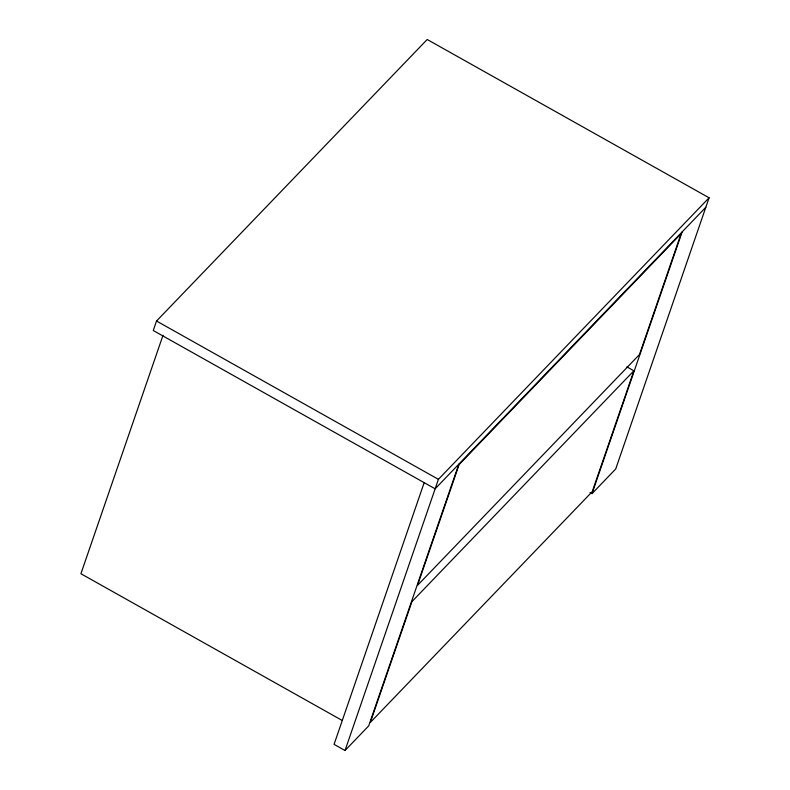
<?xml version="1.0" encoding="UTF-8"?>
<svg xmlns="http://www.w3.org/2000/svg" width="790" height="790" viewBox="0 0 790 790"><rect width="100%" height="100%" fill="white"/><g stroke="black" fill="none" stroke-linecap="round" stroke-linejoin="round"><path stroke-width="1.19" d="M590.031 492.496L592.026 493.612L615.706 468.974L709.084 197.796L427.202 39.5L156.529 321.026L153.26 330.516L435.142 488.812L705.816 207.286M163.017 335.296L80.916 573.728L342.159 720.431M424.181 482.651L334.071 744.348L345.032 750.5L368.713 725.872L458.822 464.174M345.032 750.5L438.411 479.323L709.084 197.796M633.886 370.796L592.283 491.607L370.332 722.455L411.926 601.644L633.886 370.796L626.905 366.876M592.026 493.612L682.135 231.924M156.529 321.026L438.411 479.323M459.128 464.56L417.525 585.37L639.485 354.522L681.079 233.712L459.128 464.56"/></g></svg>
